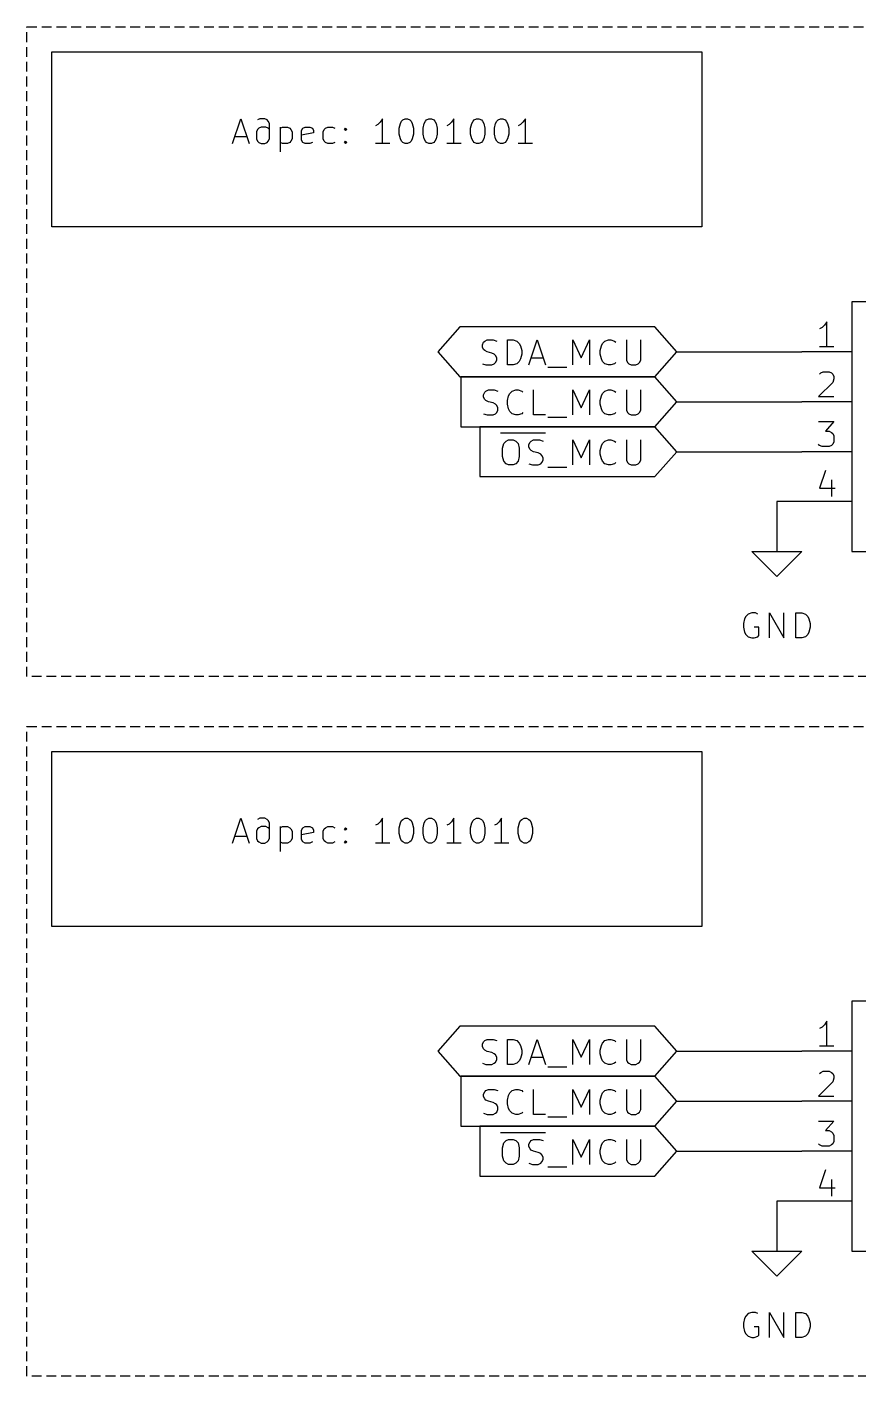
# Model space of a CAD drawing. Extents: x -8 to 289, y -13 to 197.
# Drawn here: x 104.1 to 146.3, y 80.1 to 148.7 of the extents above; entities that cross this region are included whole.
import ezdxf

# ---------------------------------------------------------------- set-up
doc = ezdxf.new("R2010")
doc.units = 0
doc.header["$MEASUREMENT"] = 0
doc.linetypes.add('DASHED', pattern=[0.75, 0.5, -0.25])
doc.layers.add('BLACK', color=7, linetype='CONTINUOUS')

msp = doc.modelspace()

# ---------------------------------------------------------------- linework, layer by layer
at = {"layer": 'BLACK', "linetype": 'DASHED'}
for p, q in [((104.075, 148.676), (182.815, 148.676)), ((104.075, 115.656), (104.075, 148.676)), ((182.815, 115.656), (104.075, 115.656)), ((104.075, 113.116), (182.815, 113.116)), ((104.075, 80.096), (104.075, 113.116)), ((182.815, 80.096), (104.075, 80.096))]:
    msp.add_line(p, q, dxfattribs=at)
at = {"layer": 'BLACK', "linetype": 'Continuous'}
for p, q in [((105.345, 147.406), (138.365, 147.406)), ((105.345, 138.516), (105.345, 147.406)), ((138.365, 147.406), (138.365, 138.516)), ((114.523, 142.745), (114.946, 144.015)), ((114.946, 144.015), (115.37, 142.745)), ((115.793, 143.471), (115.733, 143.35)), ((115.733, 143.35), (115.733, 142.987)), ((115.914, 144.015), (115.793, 143.954)), ((115.853, 143.531), (115.793, 143.471)), ((115.974, 143.591), (115.853, 143.531)), ((116.156, 144.015), (115.914, 144.015)), ((116.216, 143.591), (115.974, 143.591)), ((116.277, 143.954), (116.156, 144.015)), ((116.337, 143.531), (116.216, 143.591)), ((116.337, 143.894), (116.277, 143.954)), ((116.398, 143.773), (116.337, 143.894)), ((116.398, 143.471), (116.337, 143.531)), ((116.398, 142.987), (116.398, 143.773)), ((116.942, 143.591), (116.942, 142.321)), ((116.942, 143.531), (117.063, 143.591)), ((117.063, 143.591), (117.305, 143.591)), ((117.305, 143.591), (117.426, 143.531)), ((117.426, 143.531), (117.486, 143.471)), ((117.486, 143.471), (117.547, 143.35)), ((117.547, 143.35), (117.547, 142.987)), ((118.03, 143.41), (118.091, 143.531)), ((118.03, 142.926), (118.03, 143.41)), ((118.091, 143.531), (118.212, 143.591)), ((118.212, 143.591), (118.454, 143.591)), ((118.454, 143.591), (118.575, 143.531)), ((118.575, 143.531), (118.635, 143.41)), ((118.635, 143.41), (118.635, 143.289)), ((119.119, 143.35), (119.18, 143.471)), ((119.119, 142.987), (119.119, 143.35)), ((119.18, 143.471), (119.24, 143.531)), ((119.24, 143.531), (119.361, 143.591)), ((119.361, 143.591), (119.603, 143.591)), ((119.603, 143.591), (119.724, 143.531)), ((120.208, 143.471), (120.268, 143.531)), ((120.268, 143.41), (120.208, 143.471)), ((120.268, 143.531), (120.329, 143.471)), ((120.268, 143.531), (120.268, 143.41)), ((120.329, 143.471), (120.268, 143.41)), ((121.901, 143.712), (121.78, 143.652)), ((122.022, 143.833), (121.901, 143.712)), ((122.143, 144.015), (122.022, 143.833)), ((122.143, 142.745), (122.143, 144.015)), ((122.99, 143.531), (123.05, 143.773)), ((122.99, 143.229), (122.99, 143.531)), ((123.05, 143.773), (123.11, 143.894)), ((123.11, 143.894), (123.171, 143.954)), ((123.171, 143.954), (123.292, 144.015)), ((123.292, 144.015), (123.413, 144.015)), ((123.413, 144.015), (123.534, 143.954)), ((123.534, 143.954), (123.594, 143.894)), ((123.594, 143.894), (123.655, 143.773)), ((123.655, 143.773), (123.715, 143.531)), ((123.715, 143.531), (123.715, 143.229)), ((124.199, 143.531), (124.26, 143.773)), ((124.199, 143.229), (124.199, 143.531)), ((124.26, 143.773), (124.32, 143.894)), ((124.32, 143.894), (124.38, 143.954)), ((124.38, 143.954), (124.501, 144.015)), ((124.501, 144.015), (124.623, 144.015)), ((124.623, 144.015), (124.743, 143.954)), ((124.743, 143.954), (124.804, 143.894)), ((124.804, 143.894), (124.864, 143.773)), ((124.864, 143.773), (124.925, 143.531)), ((124.925, 143.531), (124.925, 143.229)), ((125.53, 143.712), (125.409, 143.652)), ((125.65, 143.833), (125.53, 143.712)), ((125.771, 144.015), (125.65, 143.833)), ((125.771, 142.745), (125.771, 144.015)), ((126.618, 143.531), (126.679, 143.773)), ((126.618, 143.229), (126.618, 143.531)), ((126.679, 143.773), (126.739, 143.894)), ((126.739, 143.894), (126.8, 143.954)), ((126.8, 143.954), (126.92, 144.015)), ((126.92, 144.015), (127.041, 144.015)), ((127.041, 144.015), (127.162, 143.954)), ((127.162, 143.954), (127.223, 143.894)), ((127.223, 143.894), (127.283, 143.773)), ((127.283, 143.773), (127.344, 143.531)), ((127.344, 143.531), (127.344, 143.229)), ((127.828, 143.531), (127.888, 143.773)), ((127.828, 143.229), (127.828, 143.531)), ((127.888, 143.773), (127.949, 143.894)), ((127.949, 143.894), (128.009, 143.954)), ((128.009, 143.954), (128.13, 144.015)), ((128.13, 144.015), (128.251, 144.015)), ((128.251, 144.015), (128.372, 143.954)), ((128.372, 143.954), (128.432, 143.894)), ((128.432, 143.894), (128.493, 143.773)), ((128.493, 143.773), (128.553, 143.531)), ((128.553, 143.531), (128.553, 143.229)), ((129.158, 143.712), (129.037, 143.652)), ((129.279, 143.833), (129.158, 143.712)), ((129.4, 144.015), (129.279, 143.833)), ((129.4, 142.745), (129.4, 144.015)), ((114.644, 143.108), (115.249, 143.108)), ((115.733, 142.987), (115.793, 142.866)), ((115.793, 142.866), (115.853, 142.805)), ((115.853, 142.805), (115.974, 142.745)), ((115.974, 142.745), (116.156, 142.745)), ((116.156, 142.745), (116.277, 142.805)), ((116.277, 142.805), (116.337, 142.866)), ((116.337, 142.866), (116.398, 142.987)), ((117.063, 142.745), (116.942, 142.805)), ((117.305, 142.745), (117.063, 142.745)), ((117.426, 142.805), (117.305, 142.745)), ((117.486, 142.866), (117.426, 142.805)), ((117.547, 142.987), (117.486, 142.866)), ((118.635, 143.289), (118.03, 143.168)), ((118.091, 142.805), (118.03, 142.926)), ((118.212, 142.745), (118.091, 142.805)), ((118.454, 142.745), (118.212, 142.745)), ((118.575, 142.805), (118.454, 142.745)), ((119.18, 142.866), (119.119, 142.987)), ((119.24, 142.805), (119.18, 142.866)), ((119.361, 142.745), (119.24, 142.805)), ((119.603, 142.745), (119.361, 142.745)), ((119.724, 142.805), (119.603, 142.745)), ((120.208, 142.805), (120.268, 142.866)), ((120.268, 142.745), (120.208, 142.805)), ((120.268, 142.866), (120.329, 142.805)), ((120.268, 142.866), (120.268, 142.745)), ((120.329, 142.805), (120.268, 142.745)), ((122.506, 142.745), (121.78, 142.745)), ((123.05, 142.987), (122.99, 143.229)), ((123.11, 142.866), (123.05, 142.987)), ((123.171, 142.805), (123.11, 142.866)), ((123.292, 142.745), (123.171, 142.805)), ((123.413, 142.745), (123.292, 142.745)), ((123.534, 142.805), (123.413, 142.745)), ((123.594, 142.866), (123.534, 142.805)), ((123.655, 142.987), (123.594, 142.866)), ((123.715, 143.229), (123.655, 142.987)), ((124.26, 142.987), (124.199, 143.229)), ((124.32, 142.866), (124.26, 142.987)), ((124.38, 142.805), (124.32, 142.866)), ((124.501, 142.745), (124.38, 142.805)), ((124.623, 142.745), (124.501, 142.745)), ((124.743, 142.805), (124.623, 142.745)), ((124.804, 142.866), (124.743, 142.805)), ((124.864, 142.987), (124.804, 142.866)), ((124.925, 143.229), (124.864, 142.987)), ((126.134, 142.745), (125.409, 142.745)), ((126.679, 142.987), (126.618, 143.229)), ((126.739, 142.866), (126.679, 142.987)), ((126.8, 142.805), (126.739, 142.866)), ((126.92, 142.745), (126.8, 142.805)), ((127.041, 142.745), (126.92, 142.745)), ((127.162, 142.805), (127.041, 142.745)), ((127.223, 142.866), (127.162, 142.805)), ((127.283, 142.987), (127.223, 142.866)), ((127.344, 143.229), (127.283, 142.987)), ((127.888, 142.987), (127.828, 143.229)), ((127.949, 142.866), (127.888, 142.987)), ((128.009, 142.805), (127.949, 142.866)), ((128.13, 142.745), (128.009, 142.805)), ((128.251, 142.745), (128.13, 142.745)), ((128.372, 142.805), (128.251, 142.745)), ((128.432, 142.866), (128.372, 142.805)), ((128.493, 142.987), (128.432, 142.866)), ((128.553, 143.229), (128.493, 142.987)), ((129.763, 142.745), (129.037, 142.745)), ((138.365, 138.516), (105.345, 138.516)), ((145.985, 134.706), (145.985, 122.006)), ((161.225, 134.706), (145.985, 134.706)), ((126.062, 133.437), (124.951, 132.166)), ((135.984, 133.437), (126.062, 133.437)), ((137.095, 132.166), (135.984, 133.437)), ((144.473, 133.391), (144.352, 133.33)), ((144.473, 133.391), (144.352, 133.33)), ((144.594, 133.512), (144.473, 133.391)), ((144.594, 133.512), (144.473, 133.391)), ((144.715, 133.693), (144.594, 133.512)), ((144.715, 133.693), (144.594, 133.512)), ((144.715, 132.423), (144.715, 133.693)), ((144.715, 132.423), (144.715, 133.693)), ((127.216, 132.524), (127.276, 132.645)), ((127.216, 132.403), (127.216, 132.524)), ((127.276, 132.282), (127.216, 132.403)), ((127.276, 132.645), (127.337, 132.706)), ((127.337, 132.706), (127.458, 132.766)), ((127.458, 132.766), (127.76, 132.766)), ((127.76, 132.766), (127.942, 132.706)), ((128.486, 131.496), (128.486, 132.766)), ((128.486, 132.766), (128.788, 132.766)), ((128.788, 132.766), (128.97, 132.706)), ((128.97, 132.706), (129.091, 132.585)), ((129.091, 132.585), (129.151, 132.464)), ((129.151, 132.464), (129.212, 132.222)), ((129.575, 131.496), (129.998, 132.766)), ((129.998, 132.766), (130.421, 131.496)), ((131.812, 131.496), (131.812, 132.766)), ((131.812, 132.766), (132.236, 131.859)), ((132.236, 131.859), (132.659, 132.766)), ((132.659, 132.766), (132.659, 131.496)), ((133.203, 132.222), (133.264, 132.464)), ((133.264, 132.464), (133.324, 132.585)), ((133.324, 132.585), (133.445, 132.706)), ((133.445, 132.706), (133.626, 132.766)), ((133.626, 132.766), (133.747, 132.766)), ((133.747, 132.766), (133.929, 132.706)), ((133.929, 132.706), (133.989, 132.645)), ((134.534, 132.766), (134.534, 131.738)), ((135.259, 131.738), (135.259, 132.766)), ((145.078, 132.423), (144.352, 132.423)), ((145.078, 132.423), (144.352, 132.423)), ((124.951, 132.166), (126.062, 130.896)), ((127.337, 132.222), (127.276, 132.282)), ((127.458, 132.161), (127.337, 132.222)), ((127.7, 132.101), (127.458, 132.161)), ((127.821, 132.04), (127.7, 132.101)), ((127.881, 131.98), (127.821, 132.04)), ((127.942, 131.859), (127.881, 131.98)), ((127.881, 131.617), (127.942, 131.738)), ((127.942, 131.738), (127.942, 131.859)), ((129.091, 131.677), (128.97, 131.556)), ((129.151, 131.799), (129.091, 131.677)), ((129.212, 132.04), (129.151, 131.799)), ((129.212, 132.222), (129.212, 132.04)), ((129.696, 131.859), (130.3, 131.859)), ((133.203, 132.04), (133.203, 132.222)), ((133.264, 131.799), (133.203, 132.04)), ((133.324, 131.677), (133.264, 131.799)), ((133.445, 131.556), (133.324, 131.677)), ((134.534, 131.738), (134.594, 131.617)), ((135.199, 131.617), (135.259, 131.738)), ((135.984, 130.896), (137.095, 132.166)), ((137.095, 132.166), (143.445, 132.166)), ((145.985, 132.166), (143.445, 132.166)), ((145.985, 132.166), (143.445, 132.166)), ((127.216, 131.556), (127.397, 131.496)), ((127.397, 131.496), (127.7, 131.496)), ((127.7, 131.496), (127.821, 131.556)), ((127.821, 131.556), (127.881, 131.617)), ((128.788, 131.496), (128.486, 131.496)), ((128.97, 131.556), (128.788, 131.496)), ((130.542, 131.375), (131.51, 131.375)), ((133.626, 131.496), (133.445, 131.556)), ((133.747, 131.496), (133.626, 131.496)), ((133.929, 131.556), (133.747, 131.496)), ((133.989, 131.617), (133.929, 131.556)), ((134.594, 131.617), (134.655, 131.556)), ((134.655, 131.556), (134.775, 131.496)), ((134.775, 131.496), (135.017, 131.496)), ((135.017, 131.496), (135.138, 131.556)), ((135.138, 131.556), (135.199, 131.617)), ((144.352, 131.032), (144.412, 131.093)), ((144.352, 131.032), (144.412, 131.093)), ((144.412, 131.093), (144.534, 131.153)), ((144.412, 131.093), (144.534, 131.153)), ((144.534, 131.153), (144.836, 131.153)), ((144.534, 131.153), (144.836, 131.153)), ((144.836, 131.153), (144.957, 131.093)), ((144.836, 131.153), (144.957, 131.093)), ((144.957, 131.093), (145.017, 131.032)), ((144.957, 131.093), (145.017, 131.032)), ((145.017, 131.032), (145.078, 130.911)), ((145.017, 131.032), (145.078, 130.911)), ((126.062, 130.896), (135.984, 130.896)), ((135.984, 130.897), (126.122, 130.897)), ((126.122, 130.897), (126.122, 129.626)), ((137.095, 129.626), (135.984, 130.897)), ((145.017, 130.609), (144.292, 129.883)), ((145.017, 130.609), (144.292, 129.883)), ((145.078, 130.79), (145.017, 130.609)), ((145.078, 130.79), (145.017, 130.609)), ((145.078, 130.911), (145.078, 130.79)), ((145.078, 130.911), (145.078, 130.79)), ((126.122, 129.626), (126.122, 128.356)), ((127.277, 129.984), (127.337, 130.105)), ((127.277, 129.863), (127.277, 129.984)), ((127.337, 129.742), (127.277, 129.863)), ((127.337, 130.105), (127.397, 130.166)), ((127.397, 129.682), (127.337, 129.742)), ((127.397, 130.166), (127.518, 130.226)), ((127.518, 129.621), (127.397, 129.682)), ((127.518, 130.226), (127.821, 130.226)), ((127.76, 129.561), (127.518, 129.621)), ((127.821, 130.226), (128.002, 130.166)), ((128.486, 129.682), (128.546, 129.924)), ((128.486, 129.5), (128.486, 129.682)), ((128.546, 129.924), (128.607, 130.045)), ((128.607, 130.045), (128.728, 130.166)), ((128.728, 130.166), (128.909, 130.226)), ((128.909, 130.226), (129.03, 130.226)), ((129.03, 130.226), (129.212, 130.166)), ((129.212, 130.166), (129.272, 130.105)), ((129.816, 128.956), (129.816, 130.226)), ((131.812, 128.956), (131.812, 130.226)), ((131.812, 130.226), (132.236, 129.319)), ((132.236, 129.319), (132.659, 130.226)), ((132.659, 130.226), (132.659, 128.956)), ((133.203, 129.682), (133.264, 129.924)), ((133.203, 129.5), (133.203, 129.682)), ((133.264, 129.924), (133.324, 130.045)), ((133.324, 130.045), (133.445, 130.166)), ((133.445, 130.166), (133.626, 130.226)), ((133.626, 130.226), (133.747, 130.226)), ((133.747, 130.226), (133.929, 130.166)), ((133.929, 130.166), (133.989, 130.105)), ((134.534, 130.226), (134.534, 129.198)), ((135.259, 129.198), (135.259, 130.226)), ((135.984, 128.356), (137.095, 129.626)), ((137.095, 129.626), (143.445, 129.626)), ((145.985, 129.626), (143.445, 129.626)), ((145.985, 129.626), (143.445, 129.626)), ((144.292, 129.883), (145.078, 129.883)), ((144.292, 129.883), (145.078, 129.883)), ((127.277, 129.016), (127.458, 128.956)), ((127.458, 128.956), (127.76, 128.956)), ((127.881, 129.5), (127.76, 129.561)), ((127.76, 128.956), (127.881, 129.016)), ((127.942, 129.44), (127.881, 129.5)), ((127.881, 129.016), (127.942, 129.077)), ((128.002, 129.319), (127.942, 129.44)), ((127.942, 129.077), (128.002, 129.198)), ((128.002, 129.198), (128.002, 129.319)), ((128.546, 129.259), (128.486, 129.5)), ((128.607, 129.137), (128.546, 129.259)), ((128.728, 129.016), (128.607, 129.137)), ((128.909, 128.956), (128.728, 129.016)), ((129.03, 128.956), (128.909, 128.956)), ((129.212, 129.016), (129.03, 128.956)), ((129.272, 129.077), (129.212, 129.016)), ((130.421, 128.956), (129.816, 128.956)), ((133.264, 129.259), (133.203, 129.5)), ((133.324, 129.137), (133.264, 129.259)), ((133.445, 129.016), (133.324, 129.137)), ((133.626, 128.956), (133.445, 129.016)), ((133.747, 128.956), (133.626, 128.956)), ((133.929, 129.016), (133.747, 128.956)), ((133.989, 129.077), (133.929, 129.016)), ((134.534, 129.198), (134.594, 129.077)), ((134.594, 129.077), (134.655, 129.016)), ((134.655, 129.016), (134.775, 128.956)), ((134.775, 128.956), (135.017, 128.956)), ((135.017, 128.956), (135.138, 129.016)), ((135.138, 129.016), (135.199, 129.077)), ((135.199, 129.077), (135.259, 129.198)), ((126.122, 128.356), (135.984, 128.356)), ((135.984, 128.357), (127.09, 128.357)), ((127.09, 128.357), (127.09, 127.086)), ((130.542, 128.835), (131.51, 128.835)), ((137.095, 127.086), (135.984, 128.357)), ((144.292, 128.613), (145.078, 128.613)), ((144.292, 128.613), (145.078, 128.613)), ((145.078, 128.613), (144.654, 128.129)), ((145.078, 128.613), (144.654, 128.129)), ((128.129, 128.039), (130.415, 128.039)), ((128.305, 127.505), (128.426, 127.626)), ((128.426, 127.626), (128.546, 127.686)), ((128.546, 127.686), (128.788, 127.686)), ((128.788, 127.686), (128.909, 127.626)), ((128.909, 127.626), (129.03, 127.505)), ((129.575, 127.444), (129.635, 127.565)), ((129.635, 127.565), (129.696, 127.626)), ((129.696, 127.626), (129.817, 127.686)), ((129.817, 127.686), (130.119, 127.686)), ((130.119, 127.686), (130.3, 127.626)), ((131.812, 126.416), (131.812, 127.686)), ((131.812, 127.686), (132.236, 126.779)), ((132.236, 126.779), (132.659, 127.686)), ((132.659, 127.686), (132.659, 126.416)), ((133.324, 127.505), (133.445, 127.626)), ((133.445, 127.626), (133.626, 127.686)), ((133.626, 127.686), (133.747, 127.686)), ((133.747, 127.686), (133.929, 127.626)), ((133.929, 127.626), (133.989, 127.565)), ((134.534, 127.686), (134.534, 126.658)), ((135.259, 126.658), (135.259, 127.686)), ((144.654, 128.129), (144.836, 128.129)), ((144.654, 128.129), (144.836, 128.129)), ((144.836, 128.129), (144.957, 128.069)), ((144.836, 128.129), (144.957, 128.069)), ((144.957, 128.069), (145.017, 128.008)), ((144.957, 128.069), (145.017, 128.008)), ((145.017, 128.008), (145.078, 127.887)), ((145.017, 128.008), (145.078, 127.887)), ((145.078, 127.585), (145.017, 127.464)), ((145.078, 127.585), (145.017, 127.464)), ((145.078, 127.887), (145.078, 127.585)), ((145.078, 127.887), (145.078, 127.585)), ((127.09, 127.086), (127.09, 125.816)), ((128.244, 127.263), (128.305, 127.505)), ((128.244, 126.839), (128.244, 127.263)), ((129.03, 127.505), (129.091, 127.263)), ((129.091, 127.263), (129.091, 126.839)), ((129.575, 127.323), (129.575, 127.444)), ((129.635, 127.202), (129.575, 127.323)), ((129.696, 127.142), (129.635, 127.202)), ((129.817, 127.081), (129.696, 127.142)), ((130.058, 127.021), (129.817, 127.081)), ((130.179, 126.96), (130.058, 127.021)), ((130.24, 126.9), (130.179, 126.96)), ((130.3, 126.779), (130.24, 126.9)), ((133.203, 127.142), (133.264, 127.384)), ((133.203, 126.96), (133.203, 127.142)), ((133.264, 126.719), (133.203, 126.96)), ((133.264, 127.384), (133.324, 127.505)), ((135.984, 125.816), (137.095, 127.086)), ((137.095, 127.086), (143.445, 127.086)), ((145.985, 127.086), (143.445, 127.086)), ((145.985, 127.086), (143.445, 127.086)), ((144.352, 127.404), (144.292, 127.464)), ((144.352, 127.404), (144.292, 127.464)), ((144.473, 127.343), (144.352, 127.404)), ((144.473, 127.343), (144.352, 127.404)), ((144.836, 127.343), (144.473, 127.343)), ((144.836, 127.343), (144.473, 127.343)), ((144.957, 127.404), (144.836, 127.343)), ((144.957, 127.404), (144.836, 127.343)), ((145.017, 127.464), (144.957, 127.404)), ((145.017, 127.464), (144.957, 127.404)), ((128.305, 126.597), (128.244, 126.839)), ((128.426, 126.476), (128.305, 126.597)), ((128.546, 126.416), (128.426, 126.476)), ((128.788, 126.416), (128.546, 126.416)), ((128.909, 126.476), (128.788, 126.416)), ((129.03, 126.597), (128.909, 126.476)), ((129.091, 126.839), (129.03, 126.597)), ((129.575, 126.476), (129.756, 126.416)), ((129.756, 126.416), (130.058, 126.416)), ((130.058, 126.416), (130.179, 126.476)), ((130.179, 126.476), (130.24, 126.537)), ((130.24, 126.537), (130.3, 126.658)), ((130.3, 126.658), (130.3, 126.779)), ((130.542, 126.295), (131.51, 126.295)), ((133.324, 126.597), (133.264, 126.719)), ((133.445, 126.476), (133.324, 126.597)), ((133.626, 126.416), (133.445, 126.476)), ((133.747, 126.416), (133.626, 126.416)), ((133.929, 126.476), (133.747, 126.416)), ((133.989, 126.537), (133.929, 126.476)), ((134.534, 126.658), (134.594, 126.537)), ((134.594, 126.537), (134.655, 126.476)), ((134.655, 126.476), (134.775, 126.416)), ((134.775, 126.416), (135.017, 126.416)), ((135.017, 126.416), (135.138, 126.476)), ((135.138, 126.476), (135.199, 126.537)), ((135.199, 126.537), (135.259, 126.658)), ((127.09, 125.816), (135.984, 125.816)), ((144.654, 126.134), (144.352, 125.227)), ((144.654, 126.134), (144.352, 125.227)), ((144.957, 125.65), (144.957, 124.803)), ((144.957, 125.65), (144.957, 124.803)), ((144.352, 125.227), (145.138, 125.227)), ((144.352, 125.227), (145.138, 125.227)), ((143.445, 124.546), (142.175, 124.546)), ((142.175, 124.546), (142.175, 123.276)), ((145.985, 124.546), (143.445, 124.546)), ((145.985, 124.546), (143.445, 124.546)), ((142.175, 123.276), (142.175, 122.006)), ((142.175, 120.736), (140.905, 122.006)), ((140.905, 122.006), (142.175, 122.006)), ((142.175, 122.006), (143.445, 122.006)), ((143.445, 122.006), (142.175, 120.736)), ((145.985, 122.006), (161.225, 122.006)), ((140.602, 118.705), (140.542, 118.584)), ((140.602, 118.705), (140.542, 118.584)), ((140.724, 118.826), (140.602, 118.705)), ((140.724, 118.826), (140.602, 118.705)), ((140.905, 118.887), (140.724, 118.826)), ((140.905, 118.887), (140.724, 118.826)), ((141.086, 118.887), (140.905, 118.887)), ((141.086, 118.887), (140.905, 118.887)), ((141.207, 118.826), (141.086, 118.887)), ((141.207, 118.826), (141.086, 118.887)), ((141.812, 117.617), (141.812, 118.887)), ((141.812, 118.887), (142.538, 117.617)), ((141.812, 117.617), (141.812, 118.887)), ((141.812, 118.887), (142.538, 117.617)), ((142.538, 117.617), (142.538, 118.887)), ((142.538, 117.617), (142.538, 118.887)), ((143.142, 117.617), (143.142, 118.887)), ((143.142, 118.887), (143.445, 118.887)), ((143.142, 117.617), (143.142, 118.887)), ((143.142, 118.887), (143.445, 118.887)), ((143.445, 118.887), (143.626, 118.826)), ((143.445, 118.887), (143.626, 118.826)), ((143.626, 118.826), (143.747, 118.705)), ((143.626, 118.826), (143.747, 118.705)), ((143.747, 118.705), (143.808, 118.584)), ((143.747, 118.705), (143.808, 118.584)), ((140.542, 118.584), (140.482, 118.343)), ((140.542, 118.584), (140.482, 118.343)), ((140.482, 118.343), (140.482, 118.161)), ((140.482, 118.343), (140.482, 118.161)), ((140.482, 118.161), (140.542, 117.919)), ((140.482, 118.161), (140.542, 117.919)), ((141.268, 118.161), (141.026, 118.161)), ((141.268, 118.161), (141.026, 118.161)), ((141.268, 117.738), (141.268, 118.161)), ((141.268, 117.738), (141.268, 118.161)), ((143.808, 118.584), (143.868, 118.343)), ((143.808, 118.584), (143.868, 118.343)), ((143.868, 118.161), (143.808, 117.919)), ((143.868, 118.161), (143.808, 117.919)), ((143.868, 118.343), (143.868, 118.161)), ((143.868, 118.343), (143.868, 118.161)), ((140.542, 117.919), (140.602, 117.798)), ((140.542, 117.919), (140.602, 117.798)), ((140.602, 117.798), (140.724, 117.677)), ((140.602, 117.798), (140.724, 117.677)), ((140.724, 117.677), (140.905, 117.617)), ((140.724, 117.677), (140.905, 117.617)), ((140.905, 117.617), (141.026, 117.617)), ((140.905, 117.617), (141.026, 117.617)), ((141.026, 117.617), (141.207, 117.677)), ((141.026, 117.617), (141.207, 117.677)), ((141.207, 117.677), (141.268, 117.738)), ((141.207, 117.677), (141.268, 117.738)), ((143.445, 117.617), (143.142, 117.617)), ((143.445, 117.617), (143.142, 117.617)), ((143.626, 117.677), (143.445, 117.617)), ((143.626, 117.677), (143.445, 117.617)), ((143.747, 117.798), (143.626, 117.677)), ((143.747, 117.798), (143.626, 117.677)), ((143.808, 117.919), (143.747, 117.798)), ((143.808, 117.919), (143.747, 117.798)), ((105.345, 111.846), (138.365, 111.846)), ((105.345, 102.956), (105.345, 111.846)), ((138.365, 111.846), (138.365, 102.956)), ((114.523, 107.185), (114.946, 108.455)), ((114.946, 108.455), (115.37, 107.185)), ((115.914, 108.455), (115.793, 108.394)), ((116.156, 108.455), (115.914, 108.455)), ((116.277, 108.394), (116.156, 108.455)), ((116.337, 108.334), (116.277, 108.394)), ((122.143, 108.455), (122.022, 108.273)), ((122.143, 107.185), (122.143, 108.455)), ((123.11, 108.334), (123.171, 108.394)), ((123.171, 108.394), (123.292, 108.455)), ((123.292, 108.455), (123.413, 108.455)), ((123.413, 108.455), (123.534, 108.394)), ((123.534, 108.394), (123.594, 108.334)), ((124.32, 108.334), (124.38, 108.394)), ((124.38, 108.394), (124.501, 108.455)), ((124.501, 108.455), (124.623, 108.455)), ((124.623, 108.455), (124.743, 108.394)), ((124.743, 108.394), (124.804, 108.334)), ((125.771, 108.455), (125.65, 108.273)), ((125.771, 107.185), (125.771, 108.455)), ((126.739, 108.334), (126.8, 108.394)), ((126.8, 108.394), (126.92, 108.455)), ((126.92, 108.455), (127.041, 108.455)), ((127.041, 108.455), (127.162, 108.394)), ((127.162, 108.394), (127.223, 108.334)), ((128.19, 108.455), (128.07, 108.273)), ((128.19, 107.185), (128.19, 108.455)), ((129.158, 108.334), (129.219, 108.394)), ((129.219, 108.394), (129.34, 108.455)), ((129.34, 108.455), (129.46, 108.455)), ((129.46, 108.455), (129.581, 108.394)), ((129.581, 108.394), (129.642, 108.334)), ((115.793, 107.911), (115.733, 107.79)), ((115.733, 107.79), (115.733, 107.427)), ((115.853, 107.971), (115.793, 107.911)), ((115.974, 108.031), (115.853, 107.971)), ((116.216, 108.031), (115.974, 108.031)), ((116.337, 107.971), (116.216, 108.031)), ((116.398, 108.213), (116.337, 108.334)), ((116.398, 107.911), (116.337, 107.971)), ((116.398, 107.427), (116.398, 108.213)), ((116.942, 108.031), (116.942, 106.761)), ((116.942, 107.971), (117.063, 108.031)), ((117.063, 108.031), (117.305, 108.031)), ((117.305, 108.031), (117.426, 107.971)), ((117.426, 107.971), (117.486, 107.911)), ((117.486, 107.911), (117.547, 107.79)), ((117.547, 107.79), (117.547, 107.427)), ((118.03, 107.85), (118.091, 107.971)), ((118.03, 107.366), (118.03, 107.85)), ((118.635, 107.729), (118.03, 107.608)), ((118.091, 107.971), (118.212, 108.031)), ((118.212, 108.031), (118.454, 108.031)), ((118.454, 108.031), (118.575, 107.971)), ((118.575, 107.971), (118.635, 107.85)), ((118.635, 107.85), (118.635, 107.729)), ((119.119, 107.79), (119.18, 107.911)), ((119.119, 107.427), (119.119, 107.79)), ((119.18, 107.911), (119.24, 107.971)), ((119.24, 107.971), (119.361, 108.031)), ((119.361, 108.031), (119.603, 108.031)), ((119.603, 108.031), (119.724, 107.971)), ((120.208, 107.911), (120.268, 107.971)), ((120.268, 107.85), (120.208, 107.911)), ((120.268, 107.971), (120.329, 107.911)), ((120.268, 107.971), (120.268, 107.85)), ((120.329, 107.911), (120.268, 107.85)), ((121.901, 108.152), (121.78, 108.092)), ((122.022, 108.273), (121.901, 108.152)), ((122.99, 107.971), (123.05, 108.213)), ((122.99, 107.669), (122.99, 107.971)), ((123.05, 108.213), (123.11, 108.334)), ((123.594, 108.334), (123.655, 108.213)), ((123.655, 108.213), (123.715, 107.971)), ((123.715, 107.971), (123.715, 107.669)), ((124.199, 107.971), (124.26, 108.213)), ((124.199, 107.669), (124.199, 107.971)), ((124.26, 108.213), (124.32, 108.334)), ((124.804, 108.334), (124.864, 108.213)), ((124.864, 108.213), (124.925, 107.971)), ((124.925, 107.971), (124.925, 107.669)), ((125.53, 108.152), (125.409, 108.092)), ((125.65, 108.273), (125.53, 108.152)), ((126.618, 107.971), (126.679, 108.213)), ((126.618, 107.669), (126.618, 107.971)), ((126.679, 108.213), (126.739, 108.334)), ((127.223, 108.334), (127.283, 108.213)), ((127.283, 108.213), (127.344, 107.971)), ((127.344, 107.971), (127.344, 107.669)), ((127.949, 108.152), (127.828, 108.092)), ((128.07, 108.273), (127.949, 108.152)), ((129.037, 107.971), (129.098, 108.213)), ((129.037, 107.669), (129.037, 107.971)), ((129.098, 108.213), (129.158, 108.334)), ((129.642, 108.334), (129.702, 108.213)), ((129.702, 108.213), (129.763, 107.971)), ((129.763, 107.971), (129.763, 107.669)), ((114.644, 107.548), (115.249, 107.548)), ((115.733, 107.427), (115.793, 107.306)), ((115.793, 107.306), (115.853, 107.245)), ((115.853, 107.245), (115.974, 107.185)), ((115.974, 107.185), (116.156, 107.185)), ((116.156, 107.185), (116.277, 107.245)), ((116.277, 107.245), (116.337, 107.306)), ((116.337, 107.306), (116.398, 107.427)), ((117.063, 107.185), (116.942, 107.245)), ((117.305, 107.185), (117.063, 107.185)), ((117.426, 107.245), (117.305, 107.185)), ((117.486, 107.306), (117.426, 107.245)), ((117.547, 107.427), (117.486, 107.306)), ((118.091, 107.245), (118.03, 107.366)), ((118.212, 107.185), (118.091, 107.245)), ((118.454, 107.185), (118.212, 107.185)), ((118.575, 107.245), (118.454, 107.185)), ((119.18, 107.306), (119.119, 107.427)), ((119.24, 107.245), (119.18, 107.306)), ((119.361, 107.185), (119.24, 107.245)), ((119.603, 107.185), (119.361, 107.185)), ((119.724, 107.245), (119.603, 107.185)), ((120.208, 107.245), (120.268, 107.306)), ((120.268, 107.185), (120.208, 107.245)), ((120.268, 107.306), (120.329, 107.245)), ((120.268, 107.306), (120.268, 107.185)), ((120.329, 107.245), (120.268, 107.185)), ((122.506, 107.185), (121.78, 107.185)), ((123.05, 107.427), (122.99, 107.669)), ((123.11, 107.306), (123.05, 107.427)), ((123.171, 107.245), (123.11, 107.306)), ((123.292, 107.185), (123.171, 107.245)), ((123.413, 107.185), (123.292, 107.185)), ((123.534, 107.245), (123.413, 107.185)), ((123.594, 107.306), (123.534, 107.245)), ((123.655, 107.427), (123.594, 107.306)), ((123.715, 107.669), (123.655, 107.427)), ((124.26, 107.427), (124.199, 107.669)), ((124.32, 107.306), (124.26, 107.427)), ((124.38, 107.245), (124.32, 107.306)), ((124.501, 107.185), (124.38, 107.245)), ((124.623, 107.185), (124.501, 107.185)), ((124.743, 107.245), (124.623, 107.185)), ((124.804, 107.306), (124.743, 107.245)), ((124.864, 107.427), (124.804, 107.306)), ((124.925, 107.669), (124.864, 107.427)), ((126.134, 107.185), (125.409, 107.185)), ((126.679, 107.427), (126.618, 107.669)), ((126.739, 107.306), (126.679, 107.427)), ((126.8, 107.245), (126.739, 107.306)), ((126.92, 107.185), (126.8, 107.245)), ((127.041, 107.185), (126.92, 107.185)), ((127.162, 107.245), (127.041, 107.185)), ((127.223, 107.306), (127.162, 107.245)), ((127.283, 107.427), (127.223, 107.306)), ((127.344, 107.669), (127.283, 107.427)), ((128.553, 107.185), (127.828, 107.185)), ((129.098, 107.427), (129.037, 107.669)), ((129.158, 107.306), (129.098, 107.427)), ((129.219, 107.245), (129.158, 107.306)), ((129.34, 107.185), (129.219, 107.245)), ((129.46, 107.185), (129.34, 107.185)), ((129.581, 107.245), (129.46, 107.185)), ((129.642, 107.306), (129.581, 107.245)), ((129.702, 107.427), (129.642, 107.306)), ((129.763, 107.669), (129.702, 107.427)), ((138.365, 102.956), (105.345, 102.956)), ((145.985, 99.146), (145.985, 86.446)), ((161.225, 99.146), (145.985, 99.146)), ((144.715, 98.133), (144.594, 97.952)), ((144.715, 98.133), (144.594, 97.952)), ((144.715, 96.863), (144.715, 98.133)), ((144.715, 96.863), (144.715, 98.133)), ((126.062, 97.877), (124.951, 96.606)), ((135.984, 97.877), (126.062, 97.877)), ((137.095, 96.606), (135.984, 97.877)), ((144.473, 97.831), (144.352, 97.77)), ((144.473, 97.831), (144.352, 97.77)), ((144.594, 97.952), (144.473, 97.831)), ((144.594, 97.952), (144.473, 97.831)), ((127.216, 96.964), (127.276, 97.085)), ((127.216, 96.843), (127.216, 96.964)), ((127.276, 96.722), (127.216, 96.843)), ((127.276, 97.085), (127.337, 97.146)), ((127.337, 96.662), (127.276, 96.722)), ((127.337, 97.146), (127.458, 97.206)), ((127.458, 97.206), (127.76, 97.206)), ((127.76, 97.206), (127.942, 97.146)), ((128.486, 95.936), (128.486, 97.206)), ((128.486, 97.206), (128.788, 97.206)), ((128.788, 97.206), (128.97, 97.146)), ((128.97, 97.146), (129.091, 97.025)), ((129.091, 97.025), (129.151, 96.904)), ((129.151, 96.904), (129.212, 96.662)), ((129.575, 95.936), (129.998, 97.206)), ((129.998, 97.206), (130.421, 95.936)), ((131.812, 95.936), (131.812, 97.206)), ((131.812, 97.206), (132.236, 96.299)), ((132.236, 96.299), (132.659, 97.206)), ((132.659, 97.206), (132.659, 95.936)), ((133.203, 96.662), (133.264, 96.904)), ((133.264, 96.904), (133.324, 97.025)), ((133.324, 97.025), (133.445, 97.146)), ((133.445, 97.146), (133.626, 97.206)), ((133.626, 97.206), (133.747, 97.206)), ((133.747, 97.206), (133.929, 97.146)), ((133.929, 97.146), (133.989, 97.085)), ((134.534, 97.206), (134.534, 96.178)), ((135.259, 96.178), (135.259, 97.206)), ((145.078, 96.863), (144.352, 96.863)), ((145.078, 96.863), (144.352, 96.863)), ((124.951, 96.606), (126.062, 95.336)), ((127.458, 96.601), (127.337, 96.662)), ((127.7, 96.541), (127.458, 96.601)), ((127.821, 96.48), (127.7, 96.541)), ((127.881, 96.42), (127.821, 96.48)), ((127.821, 95.996), (127.881, 96.057)), ((127.942, 96.299), (127.881, 96.42)), ((127.881, 96.057), (127.942, 96.178)), ((127.942, 96.178), (127.942, 96.299)), ((129.091, 96.117), (128.97, 95.996)), ((129.151, 96.239), (129.091, 96.117)), ((129.212, 96.48), (129.151, 96.239)), ((129.212, 96.662), (129.212, 96.48)), ((129.696, 96.299), (130.3, 96.299)), ((133.203, 96.48), (133.203, 96.662)), ((133.264, 96.239), (133.203, 96.48)), ((133.324, 96.117), (133.264, 96.239)), ((133.445, 95.996), (133.324, 96.117)), ((133.989, 96.057), (133.929, 95.996)), ((134.534, 96.178), (134.594, 96.057)), ((134.594, 96.057), (134.655, 95.996)), ((135.138, 95.996), (135.199, 96.057)), ((135.199, 96.057), (135.259, 96.178)), ((135.984, 95.336), (137.095, 96.606)), ((137.095, 96.606), (143.445, 96.606)), ((145.985, 96.606), (143.445, 96.606)), ((145.985, 96.606), (143.445, 96.606)), ((126.062, 95.336), (135.984, 95.336)), ((135.984, 95.337), (126.122, 95.337)), ((126.122, 95.337), (126.122, 94.066)), ((127.216, 95.996), (127.397, 95.936)), ((127.397, 95.936), (127.7, 95.936)), ((127.7, 95.936), (127.821, 95.996)), ((128.788, 95.936), (128.486, 95.936)), ((128.97, 95.996), (128.788, 95.936)), ((130.542, 95.815), (131.51, 95.815)), ((133.626, 95.936), (133.445, 95.996)), ((133.747, 95.936), (133.626, 95.936)), ((133.929, 95.996), (133.747, 95.936)), ((134.655, 95.996), (134.775, 95.936)), ((134.775, 95.936), (135.017, 95.936)), ((135.017, 95.936), (135.138, 95.996)), ((137.095, 94.066), (135.984, 95.337)), ((144.352, 95.472), (144.412, 95.533)), ((144.352, 95.472), (144.412, 95.533)), ((144.412, 95.533), (144.534, 95.593)), ((144.412, 95.533), (144.534, 95.593)), ((144.534, 95.593), (144.836, 95.593)), ((144.534, 95.593), (144.836, 95.593)), ((144.836, 95.593), (144.957, 95.533)), ((144.836, 95.593), (144.957, 95.533)), ((144.957, 95.533), (145.017, 95.472)), ((144.957, 95.533), (145.017, 95.472)), ((145.017, 95.472), (145.078, 95.351)), ((145.017, 95.472), (145.078, 95.351)), ((145.078, 95.351), (145.078, 95.23)), ((145.078, 95.351), (145.078, 95.23)), ((127.397, 94.606), (127.518, 94.666)), ((127.518, 94.666), (127.821, 94.666)), ((127.821, 94.666), (128.002, 94.606)), ((128.728, 94.606), (128.909, 94.666)), ((128.909, 94.666), (129.03, 94.666)), ((129.03, 94.666), (129.212, 94.606)), ((129.816, 93.396), (129.816, 94.666)), ((131.812, 93.396), (131.812, 94.666)), ((131.812, 94.666), (132.236, 93.759)), ((132.236, 93.759), (132.659, 94.666)), ((132.659, 94.666), (132.659, 93.396)), ((133.445, 94.606), (133.626, 94.666)), ((133.626, 94.666), (133.747, 94.666)), ((133.747, 94.666), (133.929, 94.606)), ((134.534, 94.666), (134.534, 93.638)), ((135.259, 93.638), (135.259, 94.666)), ((145.017, 95.049), (144.292, 94.323)), ((145.017, 95.049), (144.292, 94.323)), ((145.078, 95.23), (145.017, 95.049)), ((145.078, 95.23), (145.017, 95.049)), ((126.122, 94.066), (126.122, 92.796)), ((127.277, 94.424), (127.337, 94.545)), ((127.277, 94.303), (127.277, 94.424)), ((127.337, 94.182), (127.277, 94.303)), ((127.337, 94.545), (127.397, 94.606)), ((127.397, 94.122), (127.337, 94.182)), ((127.518, 94.061), (127.397, 94.122)), ((127.76, 94.001), (127.518, 94.061)), ((127.881, 93.94), (127.76, 94.001)), ((128.486, 94.122), (128.546, 94.364)), ((128.486, 93.94), (128.486, 94.122)), ((128.546, 94.364), (128.607, 94.485)), ((128.607, 94.485), (128.728, 94.606)), ((129.212, 94.606), (129.272, 94.545)), ((133.203, 94.122), (133.264, 94.364)), ((133.203, 93.94), (133.203, 94.122)), ((133.264, 94.364), (133.324, 94.485)), ((133.324, 94.485), (133.445, 94.606)), ((133.929, 94.606), (133.989, 94.545)), ((135.984, 92.796), (137.095, 94.066)), ((137.095, 94.066), (143.445, 94.066)), ((145.985, 94.066), (143.445, 94.066)), ((145.985, 94.066), (143.445, 94.066)), ((144.292, 94.323), (145.078, 94.323)), ((144.292, 94.323), (145.078, 94.323)), ((127.277, 93.456), (127.458, 93.396)), ((127.458, 93.396), (127.76, 93.396)), ((127.76, 93.396), (127.881, 93.456)), ((127.942, 93.88), (127.881, 93.94)), ((127.881, 93.456), (127.942, 93.517)), ((128.002, 93.759), (127.942, 93.88)), ((127.942, 93.517), (128.002, 93.638)), ((128.002, 93.638), (128.002, 93.759)), ((128.546, 93.699), (128.486, 93.94)), ((128.607, 93.577), (128.546, 93.699)), ((128.728, 93.456), (128.607, 93.577)), ((128.909, 93.396), (128.728, 93.456)), ((129.03, 93.396), (128.909, 93.396)), ((129.212, 93.456), (129.03, 93.396)), ((129.272, 93.517), (129.212, 93.456)), ((130.421, 93.396), (129.816, 93.396)), ((130.542, 93.275), (131.51, 93.275)), ((133.264, 93.699), (133.203, 93.94)), ((133.324, 93.577), (133.264, 93.699)), ((133.445, 93.456), (133.324, 93.577)), ((133.626, 93.396), (133.445, 93.456)), ((133.747, 93.396), (133.626, 93.396)), ((133.929, 93.456), (133.747, 93.396)), ((133.989, 93.517), (133.929, 93.456)), ((134.534, 93.638), (134.594, 93.517)), ((134.594, 93.517), (134.655, 93.456)), ((134.655, 93.456), (134.775, 93.396)), ((134.775, 93.396), (135.017, 93.396)), ((135.017, 93.396), (135.138, 93.456)), ((135.138, 93.456), (135.199, 93.517)), ((135.199, 93.517), (135.259, 93.638)), ((126.122, 92.796), (135.984, 92.796)), ((135.984, 92.797), (127.09, 92.797)), ((127.09, 92.797), (127.09, 91.526)), ((137.095, 91.526), (135.984, 92.797)), ((144.292, 93.053), (145.078, 93.053)), ((144.292, 93.053), (145.078, 93.053)), ((145.078, 93.053), (144.654, 92.569)), ((145.078, 93.053), (144.654, 92.569)), ((128.129, 92.479), (130.415, 92.479)), ((128.244, 91.703), (128.305, 91.945)), ((128.305, 91.945), (128.426, 92.066)), ((128.426, 92.066), (128.546, 92.126)), ((128.546, 92.126), (128.788, 92.126)), ((128.788, 92.126), (128.909, 92.066)), ((128.909, 92.066), (129.03, 91.945)), ((129.03, 91.945), (129.091, 91.703)), ((129.575, 91.884), (129.635, 92.005)), ((129.635, 92.005), (129.696, 92.066)), ((129.696, 92.066), (129.817, 92.126)), ((129.817, 92.126), (130.119, 92.126)), ((130.119, 92.126), (130.3, 92.066)), ((131.812, 90.856), (131.812, 92.126)), ((131.812, 92.126), (132.236, 91.219)), ((132.236, 91.219), (132.659, 92.126)), ((132.659, 92.126), (132.659, 90.856)), ((133.264, 91.824), (133.324, 91.945)), ((133.324, 91.945), (133.445, 92.066)), ((133.445, 92.066), (133.626, 92.126)), ((133.626, 92.126), (133.747, 92.126)), ((133.747, 92.126), (133.929, 92.066)), ((133.929, 92.066), (133.989, 92.005)), ((134.534, 92.126), (134.534, 91.098)), ((135.259, 91.098), (135.259, 92.126)), ((144.352, 91.844), (144.292, 91.904)), ((144.352, 91.844), (144.292, 91.904)), ((144.654, 92.569), (144.836, 92.569)), ((144.654, 92.569), (144.836, 92.569)), ((144.836, 92.569), (144.957, 92.509)), ((144.836, 92.569), (144.957, 92.509)), ((144.957, 92.509), (145.017, 92.448)), ((144.957, 92.509), (145.017, 92.448)), ((145.017, 91.904), (144.957, 91.844)), ((145.017, 91.904), (144.957, 91.844)), ((145.017, 92.448), (145.078, 92.327)), ((145.017, 92.448), (145.078, 92.327)), ((145.078, 92.025), (145.017, 91.904)), ((145.078, 92.025), (145.017, 91.904)), ((145.078, 92.327), (145.078, 92.025)), ((145.078, 92.327), (145.078, 92.025)), ((127.09, 91.526), (127.09, 90.256)), ((128.244, 91.279), (128.244, 91.703)), ((128.305, 91.037), (128.244, 91.279)), ((129.091, 91.279), (129.03, 91.037)), ((129.091, 91.703), (129.091, 91.279)), ((129.575, 91.763), (129.575, 91.884)), ((129.635, 91.642), (129.575, 91.763)), ((129.696, 91.582), (129.635, 91.642)), ((129.817, 91.521), (129.696, 91.582)), ((130.058, 91.461), (129.817, 91.521)), ((130.179, 91.4), (130.058, 91.461)), ((130.24, 91.34), (130.179, 91.4)), ((130.3, 91.219), (130.24, 91.34)), ((130.3, 91.098), (130.3, 91.219)), ((133.203, 91.582), (133.264, 91.824)), ((133.203, 91.4), (133.203, 91.582)), ((133.264, 91.159), (133.203, 91.4)), ((135.984, 90.256), (137.095, 91.526)), ((137.095, 91.526), (143.445, 91.526)), ((145.985, 91.526), (143.445, 91.526)), ((145.985, 91.526), (143.445, 91.526)), ((144.473, 91.783), (144.352, 91.844)), ((144.473, 91.783), (144.352, 91.844)), ((144.836, 91.783), (144.473, 91.783)), ((144.836, 91.783), (144.473, 91.783)), ((144.957, 91.844), (144.836, 91.783)), ((144.957, 91.844), (144.836, 91.783)), ((128.426, 90.916), (128.305, 91.037)), ((128.546, 90.856), (128.426, 90.916)), ((128.788, 90.856), (128.546, 90.856)), ((128.909, 90.916), (128.788, 90.856)), ((129.03, 91.037), (128.909, 90.916)), ((129.575, 90.916), (129.756, 90.856)), ((129.756, 90.856), (130.058, 90.856)), ((130.058, 90.856), (130.179, 90.916)), ((130.179, 90.916), (130.24, 90.977)), ((130.24, 90.977), (130.3, 91.098)), ((130.542, 90.735), (131.51, 90.735)), ((133.324, 91.037), (133.264, 91.159)), ((133.445, 90.916), (133.324, 91.037)), ((133.626, 90.856), (133.445, 90.916)), ((133.747, 90.856), (133.626, 90.856)), ((133.929, 90.916), (133.747, 90.856)), ((133.989, 90.977), (133.929, 90.916)), ((134.534, 91.098), (134.594, 90.977)), ((134.594, 90.977), (134.655, 90.916)), ((134.655, 90.916), (134.775, 90.856)), ((134.775, 90.856), (135.017, 90.856)), ((135.017, 90.856), (135.138, 90.916)), ((135.138, 90.916), (135.199, 90.977)), ((135.199, 90.977), (135.259, 91.098)), ((144.654, 90.574), (144.352, 89.667)), ((144.654, 90.574), (144.352, 89.667)), ((127.09, 90.256), (135.984, 90.256)), ((144.957, 90.09), (144.957, 89.243)), ((144.957, 90.09), (144.957, 89.243)), ((144.352, 89.667), (145.138, 89.667)), ((144.352, 89.667), (145.138, 89.667)), ((142.175, 88.986), (142.175, 87.716)), ((143.445, 88.986), (142.175, 88.986)), ((145.985, 88.986), (143.445, 88.986)), ((145.985, 88.986), (143.445, 88.986)), ((142.175, 87.716), (142.175, 86.446)), ((142.175, 85.176), (140.905, 86.446)), ((140.905, 86.446), (142.175, 86.446)), ((142.175, 86.446), (143.445, 86.446)), ((143.445, 86.446), (142.175, 85.176)), ((145.985, 86.446), (161.225, 86.446)), ((140.542, 83.024), (140.482, 82.783)), ((140.542, 83.024), (140.482, 82.783)), ((140.602, 83.145), (140.542, 83.024)), ((140.602, 83.145), (140.542, 83.024)), ((140.724, 83.266), (140.602, 83.145)), ((140.724, 83.266), (140.602, 83.145)), ((140.905, 83.327), (140.724, 83.266)), ((140.905, 83.327), (140.724, 83.266)), ((141.086, 83.327), (140.905, 83.327)), ((141.086, 83.327), (140.905, 83.327)), ((141.207, 83.266), (141.086, 83.327)), ((141.207, 83.266), (141.086, 83.327)), ((141.812, 82.057), (141.812, 83.327)), ((141.812, 83.327), (142.538, 82.057)), ((141.812, 82.057), (141.812, 83.327)), ((141.812, 83.327), (142.538, 82.057)), ((142.538, 82.057), (142.538, 83.327)), ((142.538, 82.057), (142.538, 83.327)), ((143.142, 82.057), (143.142, 83.327)), ((143.142, 83.327), (143.445, 83.327)), ((143.142, 82.057), (143.142, 83.327)), ((143.142, 83.327), (143.445, 83.327)), ((143.445, 83.327), (143.626, 83.266)), ((143.445, 83.327), (143.626, 83.266)), ((143.626, 83.266), (143.747, 83.145)), ((143.626, 83.266), (143.747, 83.145)), ((143.747, 83.145), (143.808, 83.024)), ((143.747, 83.145), (143.808, 83.024)), ((143.808, 83.024), (143.868, 82.783)), ((143.808, 83.024), (143.868, 82.783)), ((140.482, 82.783), (140.482, 82.601)), ((140.482, 82.783), (140.482, 82.601)), ((140.482, 82.601), (140.542, 82.359)), ((140.482, 82.601), (140.542, 82.359)), ((140.542, 82.359), (140.602, 82.238)), ((140.542, 82.359), (140.602, 82.238)), ((141.268, 82.601), (141.026, 82.601)), ((141.268, 82.601), (141.026, 82.601)), ((141.268, 82.178), (141.268, 82.601)), ((141.268, 82.178), (141.268, 82.601)), ((143.808, 82.359), (143.747, 82.238)), ((143.808, 82.359), (143.747, 82.238)), ((143.868, 82.601), (143.808, 82.359)), ((143.868, 82.601), (143.808, 82.359)), ((143.868, 82.783), (143.868, 82.601)), ((143.868, 82.783), (143.868, 82.601)), ((140.602, 82.238), (140.724, 82.117)), ((140.602, 82.238), (140.724, 82.117)), ((140.724, 82.117), (140.905, 82.057)), ((140.724, 82.117), (140.905, 82.057)), ((140.905, 82.057), (141.026, 82.057)), ((140.905, 82.057), (141.026, 82.057)), ((141.026, 82.057), (141.207, 82.117)), ((141.026, 82.057), (141.207, 82.117)), ((141.207, 82.117), (141.268, 82.178)), ((141.207, 82.117), (141.268, 82.178)), ((143.445, 82.057), (143.142, 82.057)), ((143.445, 82.057), (143.142, 82.057)), ((143.626, 82.117), (143.445, 82.057)), ((143.626, 82.117), (143.445, 82.057)), ((143.747, 82.238), (143.626, 82.117)), ((143.747, 82.238), (143.626, 82.117))]:
    msp.add_line(p, q, dxfattribs=at)

doc.saveas('drawing.dxf')
